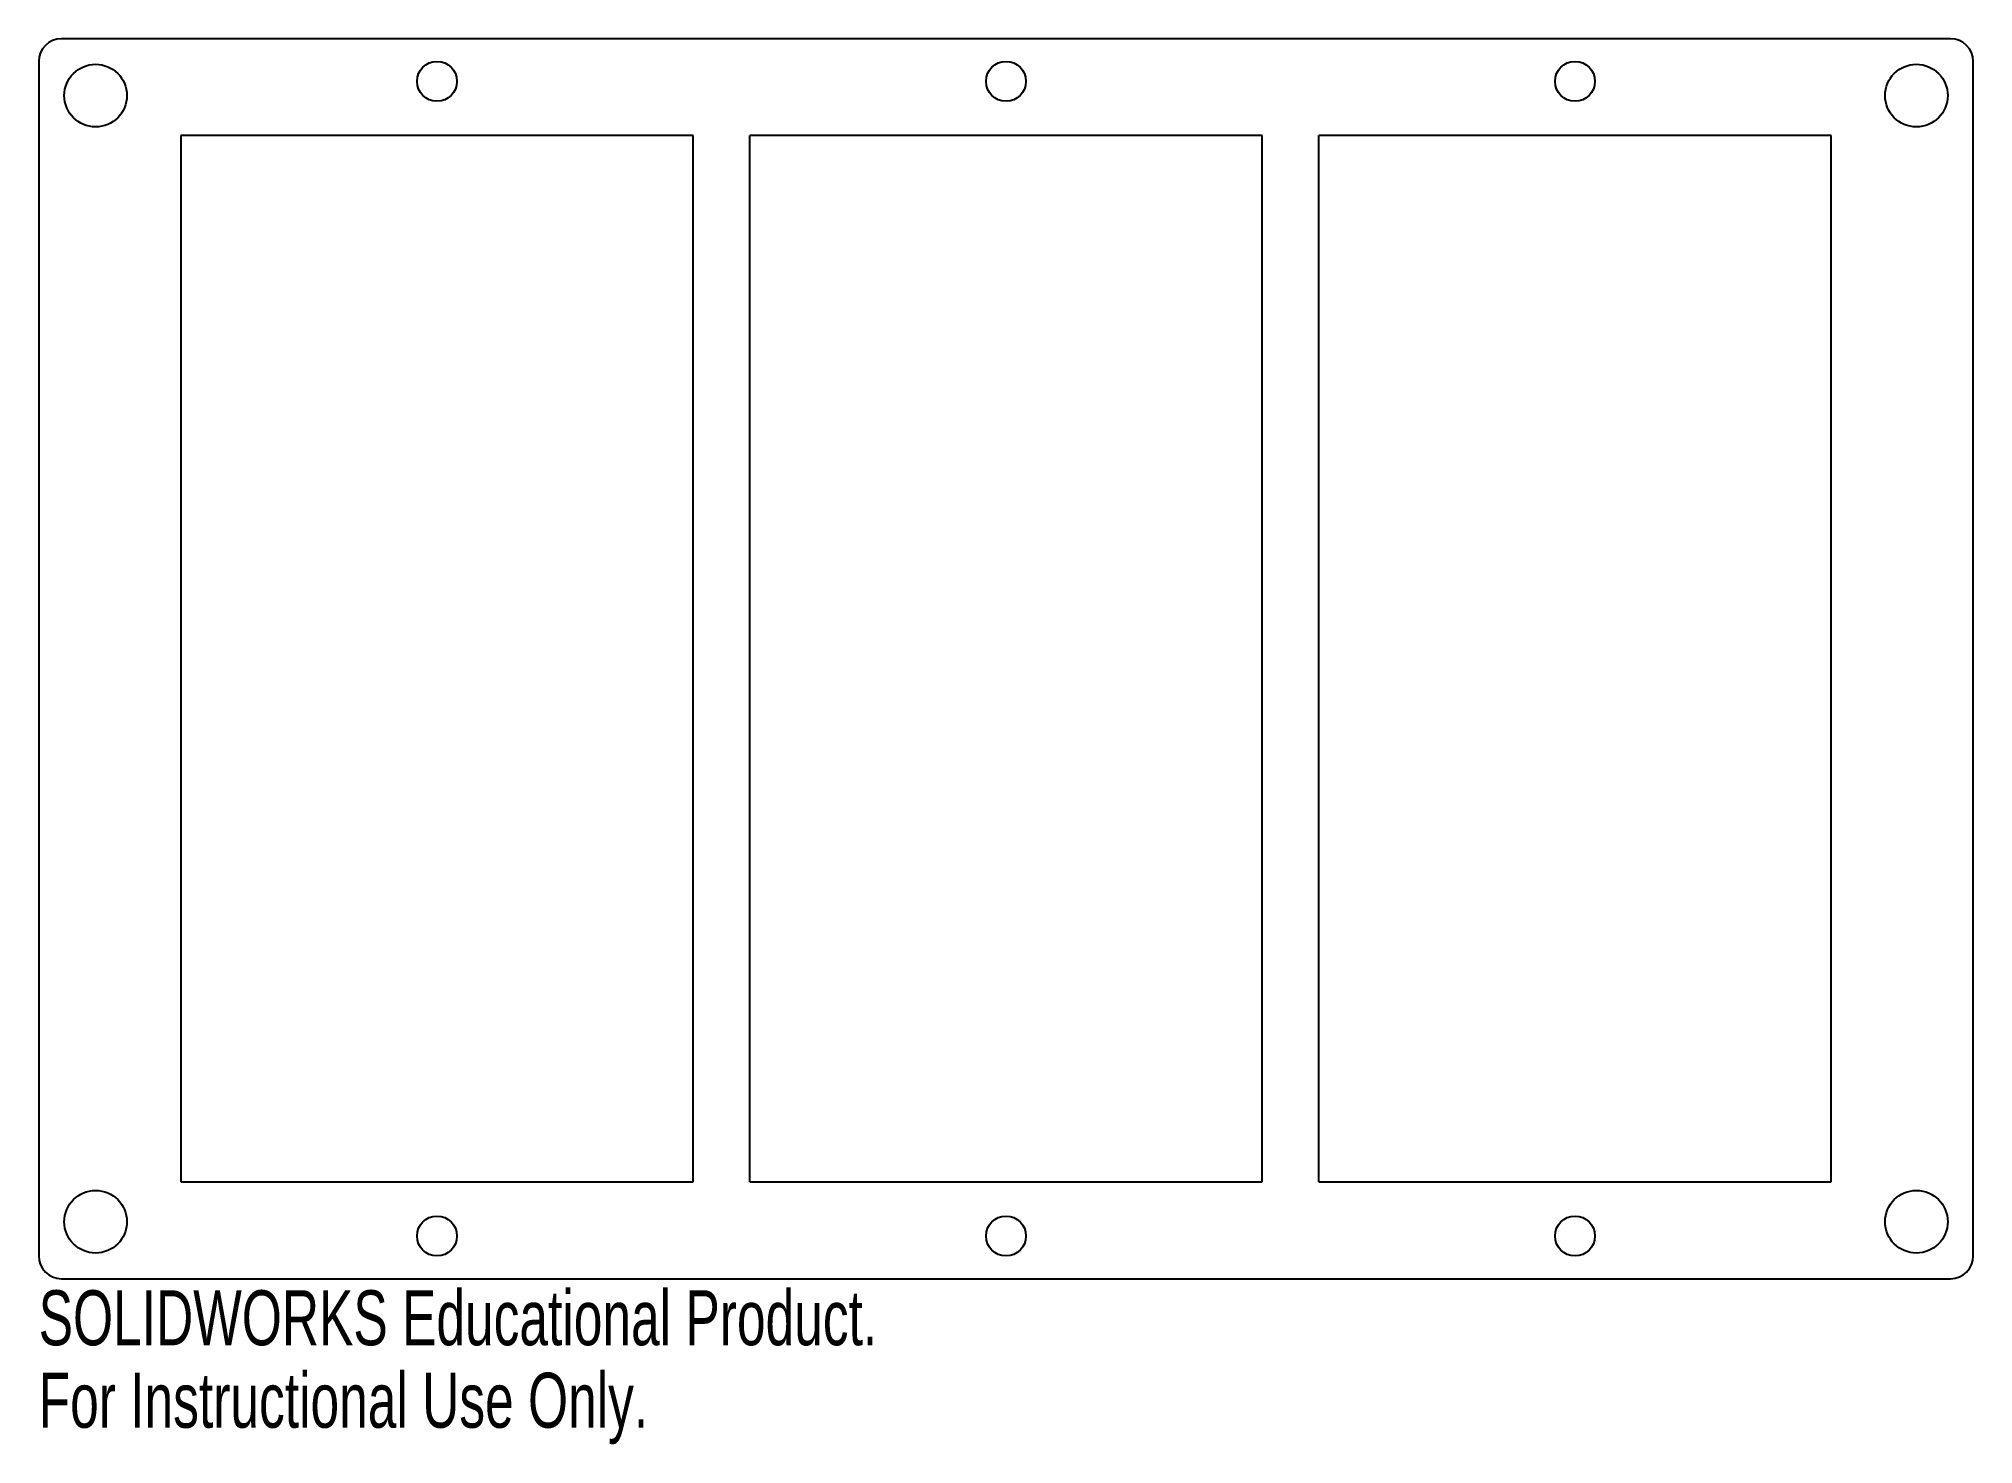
# Model space of a CAD drawing. Header units: millimetres. Extents: x -35 to 135, y -69 to 54.
import ezdxf

# ---------------------------------------------------------------- set-up
doc = ezdxf.new("R2010")
doc.units = ezdxf.units.MM
doc.styles.add('SLDTEXTSTYLE0', font='TXT', dxfattribs={"width": 0.7})

msp = doc.modelspace()

# ---------------------------------------------------------------- linework, layer by layer
at = {"color": 7, "linetype": 'Continuous', "lineweight": 25}
for p, q in [((133, 54.5), (-33, 54.5)), ((-35, 52.5), (-35, -52.5)), ((135, -52.5), (135, 52.5)), ((22.5, 46), (-22.5, 46)), ((-22.5, 46), (-22.5, -46)), ((22.5, -46), (22.5, 46)), ((72.5, 46), (27.5, 46)), ((27.5, -46), (27.5, 46)), ((72.5, -46), (72.5, 46)), ((122.5, 46), (77.5, 46)), ((77.5, -46), (77.5, 46)), ((122.5, -46), (122.5, 46)), ((-22.5, -46), (22.5, -46)), ((27.5, -46), (72.5, -46)), ((77.5, -46), (122.5, -46)), ((-33, -54.5), (133, -54.5))]:
    msp.add_line(p, q, dxfattribs=at)
for centre, radius in [((-30, 49.5), 2.75), ((0, 50.75), 1.75), ((50, 50.75), 1.75), ((100, 50.75), 1.75), ((130, 49.5), 2.75), ((-30, -49.5), 2.75), ((130, -49.5), 2.75), ((0, -50.75), 1.75), ((50, -50.75), 1.75), ((100, -50.75), 1.75)]:
    msp.add_circle(centre, radius, dxfattribs=at)
for centre, start, end in [((-33, 52.5), 90, 180), ((133, 52.5), 0, 90), ((-33, -52.5), 180, 270), ((133, -52.5), 270, 0)]:
    msp.add_arc(centre, 2, start, end, dxfattribs=at)

# ---------------------------------------------------------------- texts
at = {"color": 7, "linetype": 'Continuous', "char_height": 4.8336, "attachment_point": 1, "style": 'SLDTEXTSTYLE0'}
for s, insert in [('SOLIDWORKS Educational Product.', (-35, -55.52)), ('For Instructional Use Only.', (-35, -62.77))]:
    msp.add_mtext(s, dxfattribs=dict(at, insert=insert))

doc.saveas('drawing.dxf')
